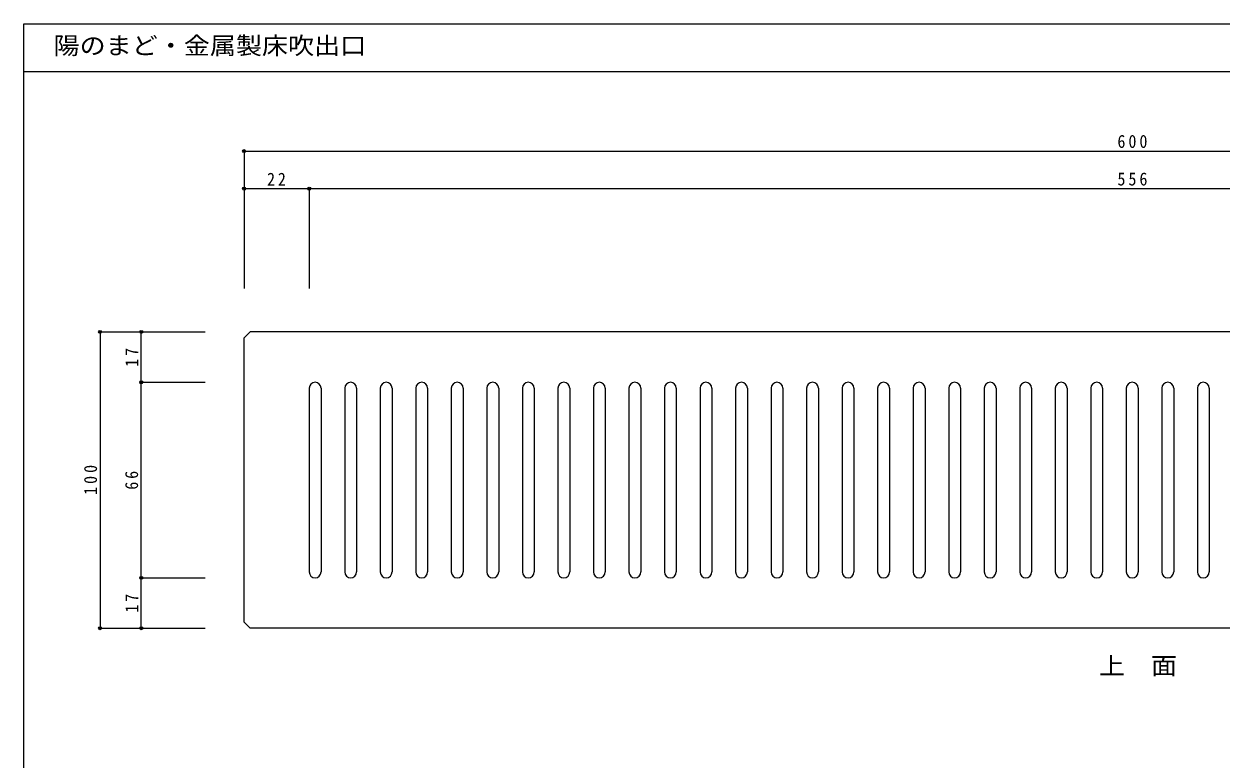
# Model space of a CAD drawing. Units: millimetres at full size, sheet at 1:2. Extents: x -436 to 372, y -270 to 292.
# Drawn here: x -435.8 to -31.4, y 43.4 to 291.5 of the extents above; entities that cross this region are included whole.
import ezdxf
from ezdxf.enums import TextEntityAlignment as Align

# ---------------------------------------------------------------- set-up
doc = ezdxf.new("R2010")
doc.units = ezdxf.units.MM
doc.header["$LTSCALE"] = 2
doc.header["$PDMODE"] = 32
doc.header["$PDSIZE"] = 1
doc.layers.add('0-0', color=7, linetype='Continuous')
doc.layers.add('F-0', color=2, linetype='Continuous')
doc.styles.add('ＭＳ ゴシック', font='')
doc.styles.get('ＭＳ ゴシック').set_extended_font_data('MS Gothic')

msp = doc.modelspace()

# ---------------------------------------------------------------- linework, layer by layer
at = {"layer": '0-0', "color": 4}
for p, q in [((-361.423, 248.597), (238.577, 248.597)), ((-361.423, 248.597), (-361.423, 202.225)), ((-361.423, 235.905), (-339.423, 235.905)), ((-361.423, 235.905), (-361.423, 202.225)), ((-339.423, 235.905), (-339.423, 202.225)), ((-339.423, 235.905), (216.577, 235.905)), ((-410.047, 187.537), (-410.047, 87.537)), ((-410.047, 187.537), (-374.546, 187.537)), ((-396.166, 170.537), (-396.166, 187.537)), ((-396.166, 187.537), (-374.546, 187.537)), ((-396.166, 104.537), (-396.166, 170.537)), ((-396.166, 170.537), (-374.546, 170.537)), ((-396.166, 87.537), (-396.166, 104.537)), ((-396.166, 104.537), (-374.546, 104.537)), ((-410.047, 87.537), (-374.546, 87.537)), ((-396.166, 87.537), (-374.546, 87.537))]:
    msp.add_line(p, q, dxfattribs=at)
at = {"layer": '0-0'}
for p, q in [((-359.423, 187.537), (-361.423, 185.537)), ((236.577, 187.537), (-359.423, 187.537)), ((-361.423, 89.537), (-361.423, 185.537)), ((-339.423, 168.537), (-339.423, 106.537)), ((-335.423, 168.537), (-335.423, 106.537)), ((-327.423, 168.537), (-327.423, 106.537)), ((-323.423, 168.537), (-323.423, 106.537)), ((-315.423, 168.537), (-315.423, 106.537)), ((-311.423, 168.537), (-311.423, 106.537)), ((-303.423, 168.537), (-303.423, 106.537)), ((-299.423, 168.537), (-299.423, 106.537)), ((-291.423, 168.537), (-291.423, 106.537)), ((-287.423, 168.537), (-287.423, 106.537)), ((-279.423, 168.537), (-279.423, 106.537)), ((-275.423, 168.537), (-275.423, 106.537)), ((-267.423, 168.537), (-267.423, 106.537)), ((-263.423, 168.537), (-263.423, 106.537)), ((-255.423, 168.537), (-255.423, 106.537)), ((-251.423, 168.537), (-251.423, 106.537)), ((-243.423, 168.537), (-243.423, 106.537)), ((-239.423, 168.537), (-239.423, 106.537)), ((-231.423, 168.537), (-231.423, 106.537)), ((-227.423, 168.537), (-227.423, 106.537)), ((-219.423, 168.537), (-219.423, 106.537)), ((-215.423, 168.537), (-215.423, 106.537)), ((-207.423, 168.537), (-207.423, 106.537)), ((-203.423, 168.537), (-203.423, 106.537)), ((-195.423, 168.537), (-195.423, 106.537)), ((-191.423, 168.537), (-191.423, 106.537)), ((-183.423, 168.537), (-183.423, 106.537)), ((-179.423, 168.537), (-179.423, 106.537)), ((-171.423, 168.537), (-171.423, 106.537)), ((-167.423, 168.537), (-167.423, 106.537)), ((-159.423, 168.537), (-159.423, 106.537)), ((-155.423, 168.537), (-155.423, 106.537)), ((-147.423, 168.537), (-147.423, 106.537)), ((-143.423, 168.537), (-143.423, 106.537)), ((-135.423, 168.537), (-135.423, 106.537)), ((-131.423, 168.537), (-131.423, 106.537)), ((-123.423, 168.537), (-123.423, 106.537)), ((-119.423, 168.537), (-119.423, 106.537)), ((-111.423, 168.537), (-111.423, 106.537)), ((-107.423, 168.537), (-107.423, 106.537)), ((-99.423, 168.537), (-99.423, 106.537)), ((-95.423, 168.537), (-95.423, 106.537)), ((-87.423, 168.537), (-87.423, 106.537)), ((-83.423, 168.537), (-83.423, 106.537)), ((-75.423, 168.537), (-75.423, 106.537)), ((-71.423, 168.537), (-71.423, 106.537)), ((-63.423, 168.537), (-63.423, 106.537)), ((-59.423, 168.537), (-59.423, 106.537)), ((-51.423, 168.537), (-51.423, 106.537)), ((-47.423, 168.537), (-47.423, 106.537)), ((-39.423, 168.537), (-39.423, 106.537)), ((-35.423, 168.537), (-35.423, 106.537)), ((-361.423, 89.537), (-359.423, 87.537)), ((236.577, 87.537), (-359.423, 87.537))]:
    msp.add_line(p, q, dxfattribs=at)
for centre, start, end in [((-337.423, 168.537), 0, 180), ((-325.423, 168.537), 0, 180), ((-313.423, 168.537), 0, 180), ((-301.423, 168.537), 0, 180), ((-289.423, 168.537), 0, 180), ((-277.423, 168.537), 0, 180), ((-265.423, 168.537), 0, 180), ((-253.423, 168.537), 0, 180), ((-241.423, 168.537), 0, 180), ((-229.423, 168.537), 0, 180), ((-217.423, 168.537), 0, 180), ((-205.423, 168.537), 0, 180), ((-193.423, 168.537), 0, 180), ((-181.423, 168.537), 0, 180), ((-169.423, 168.537), 0, 180), ((-157.423, 168.537), 0, 180), ((-145.423, 168.537), 0, 180), ((-133.423, 168.537), 0, 180), ((-121.423, 168.537), 0, 180), ((-109.423, 168.537), 0, 180), ((-97.423, 168.537), 0, 180), ((-85.423, 168.537), 0, 180), ((-73.423, 168.537), 0, 180), ((-61.423, 168.537), 0, 180), ((-49.423, 168.537), 0, 180), ((-37.423, 168.537), 0, 180), ((-337.423, 106.537), 180, 0), ((-325.423, 106.537), 180, 0), ((-313.423, 106.537), 180, 0), ((-301.423, 106.537), 180, 0), ((-289.423, 106.537), 180, 0), ((-277.423, 106.537), 180, 0), ((-265.423, 106.537), 180, 0), ((-253.423, 106.537), 180, 0), ((-241.423, 106.537), 180, 0), ((-229.423, 106.537), 180, 0), ((-217.423, 106.537), 180, 0), ((-205.423, 106.537), 180, 0), ((-193.423, 106.537), 180, 0), ((-181.423, 106.537), 180, 0), ((-169.423, 106.537), 180, 0), ((-157.423, 106.537), 180, 0), ((-145.423, 106.537), 180, 0), ((-133.423, 106.537), 180, 0), ((-121.423, 106.537), 180, 0), ((-109.423, 106.537), 180, 0), ((-97.423, 106.537), 180, 0), ((-85.423, 106.537), 180, 0), ((-73.423, 106.537), 180, 0), ((-61.423, 106.537), 180, 0), ((-49.423, 106.537), 180, 0), ((-37.423, 106.537), 180, 0)]:
    msp.add_arc(centre, 2, start, end, dxfattribs=at)
at = {"layer": '0-0', "color": 5}
for p in [(-361.423, 248.597), (-361.423, 235.905), (-339.423, 235.905), (-410.047, 187.537), (-396.166, 187.537), (-396.166, 170.537), (-396.166, 104.537), (-410.047, 87.537), (-396.166, 87.537)]:
    msp.add_point(p, dxfattribs=at)
at = {"layer": 'F-0', "color": 5}
msp.add_line((-435.786, 275.502), (372.214, 275.502), dxfattribs=at)
msp.add_lwpolyline([(-435.786, -270.498), (-435.786, 291.502), (372.214, 291.502)], dxfattribs=at)

# ---------------------------------------------------------------- texts
at = {"layer": '0-0', "style": 'ＭＳ ゴシック', "width": 1.1}
msp.add_text('上\u3000面', height=5.865, dxfattribs=at).set_placement((-72.698, 70.153), align=Align.BOTTOM_LEFT)
at = {"layer": '0-0', "char_height": 4.399, "attachment_point": 7, "style": 'ＭＳ ゴシック'}
for s, insert in [('\\T1.38;\\W0.9;600', (-66.423, 249.597)), ('\\T1.36;\\W0.9;22', (-353.673, 236.905)), ('\\T1.38;\\W0.9;556', (-66.423, 236.905))]:
    msp.add_mtext(s, dxfattribs=dict(at, insert=insert))
at = {"layer": '0-0', "char_height": 4.399, "attachment_point": 7, "rotation": 90, "style": 'ＭＳ ゴシック'}
for s, insert in [('\\T1.36;\\W0.9;17', (-397.166, 175.787)), ('\\T1.38;\\W0.9;100', (-411.047, 132.537)), ('\\T1.36;\\W0.9;66', (-397.166, 134.287)), ('\\T1.36;\\W0.9;17', (-397.166, 92.787))]:
    msp.add_mtext(s, dxfattribs=dict(at, insert=insert))
at = {"layer": 'F-0', "color": 7, "style": 'ＭＳ ゴシック', "width": 1.1}
msp.add_text('陽のまど・金属製床吹出口', height=5.865, dxfattribs=at).set_placement((-425.786, 279.502), align=Align.BOTTOM_LEFT)

doc.saveas('drawing.dxf')
